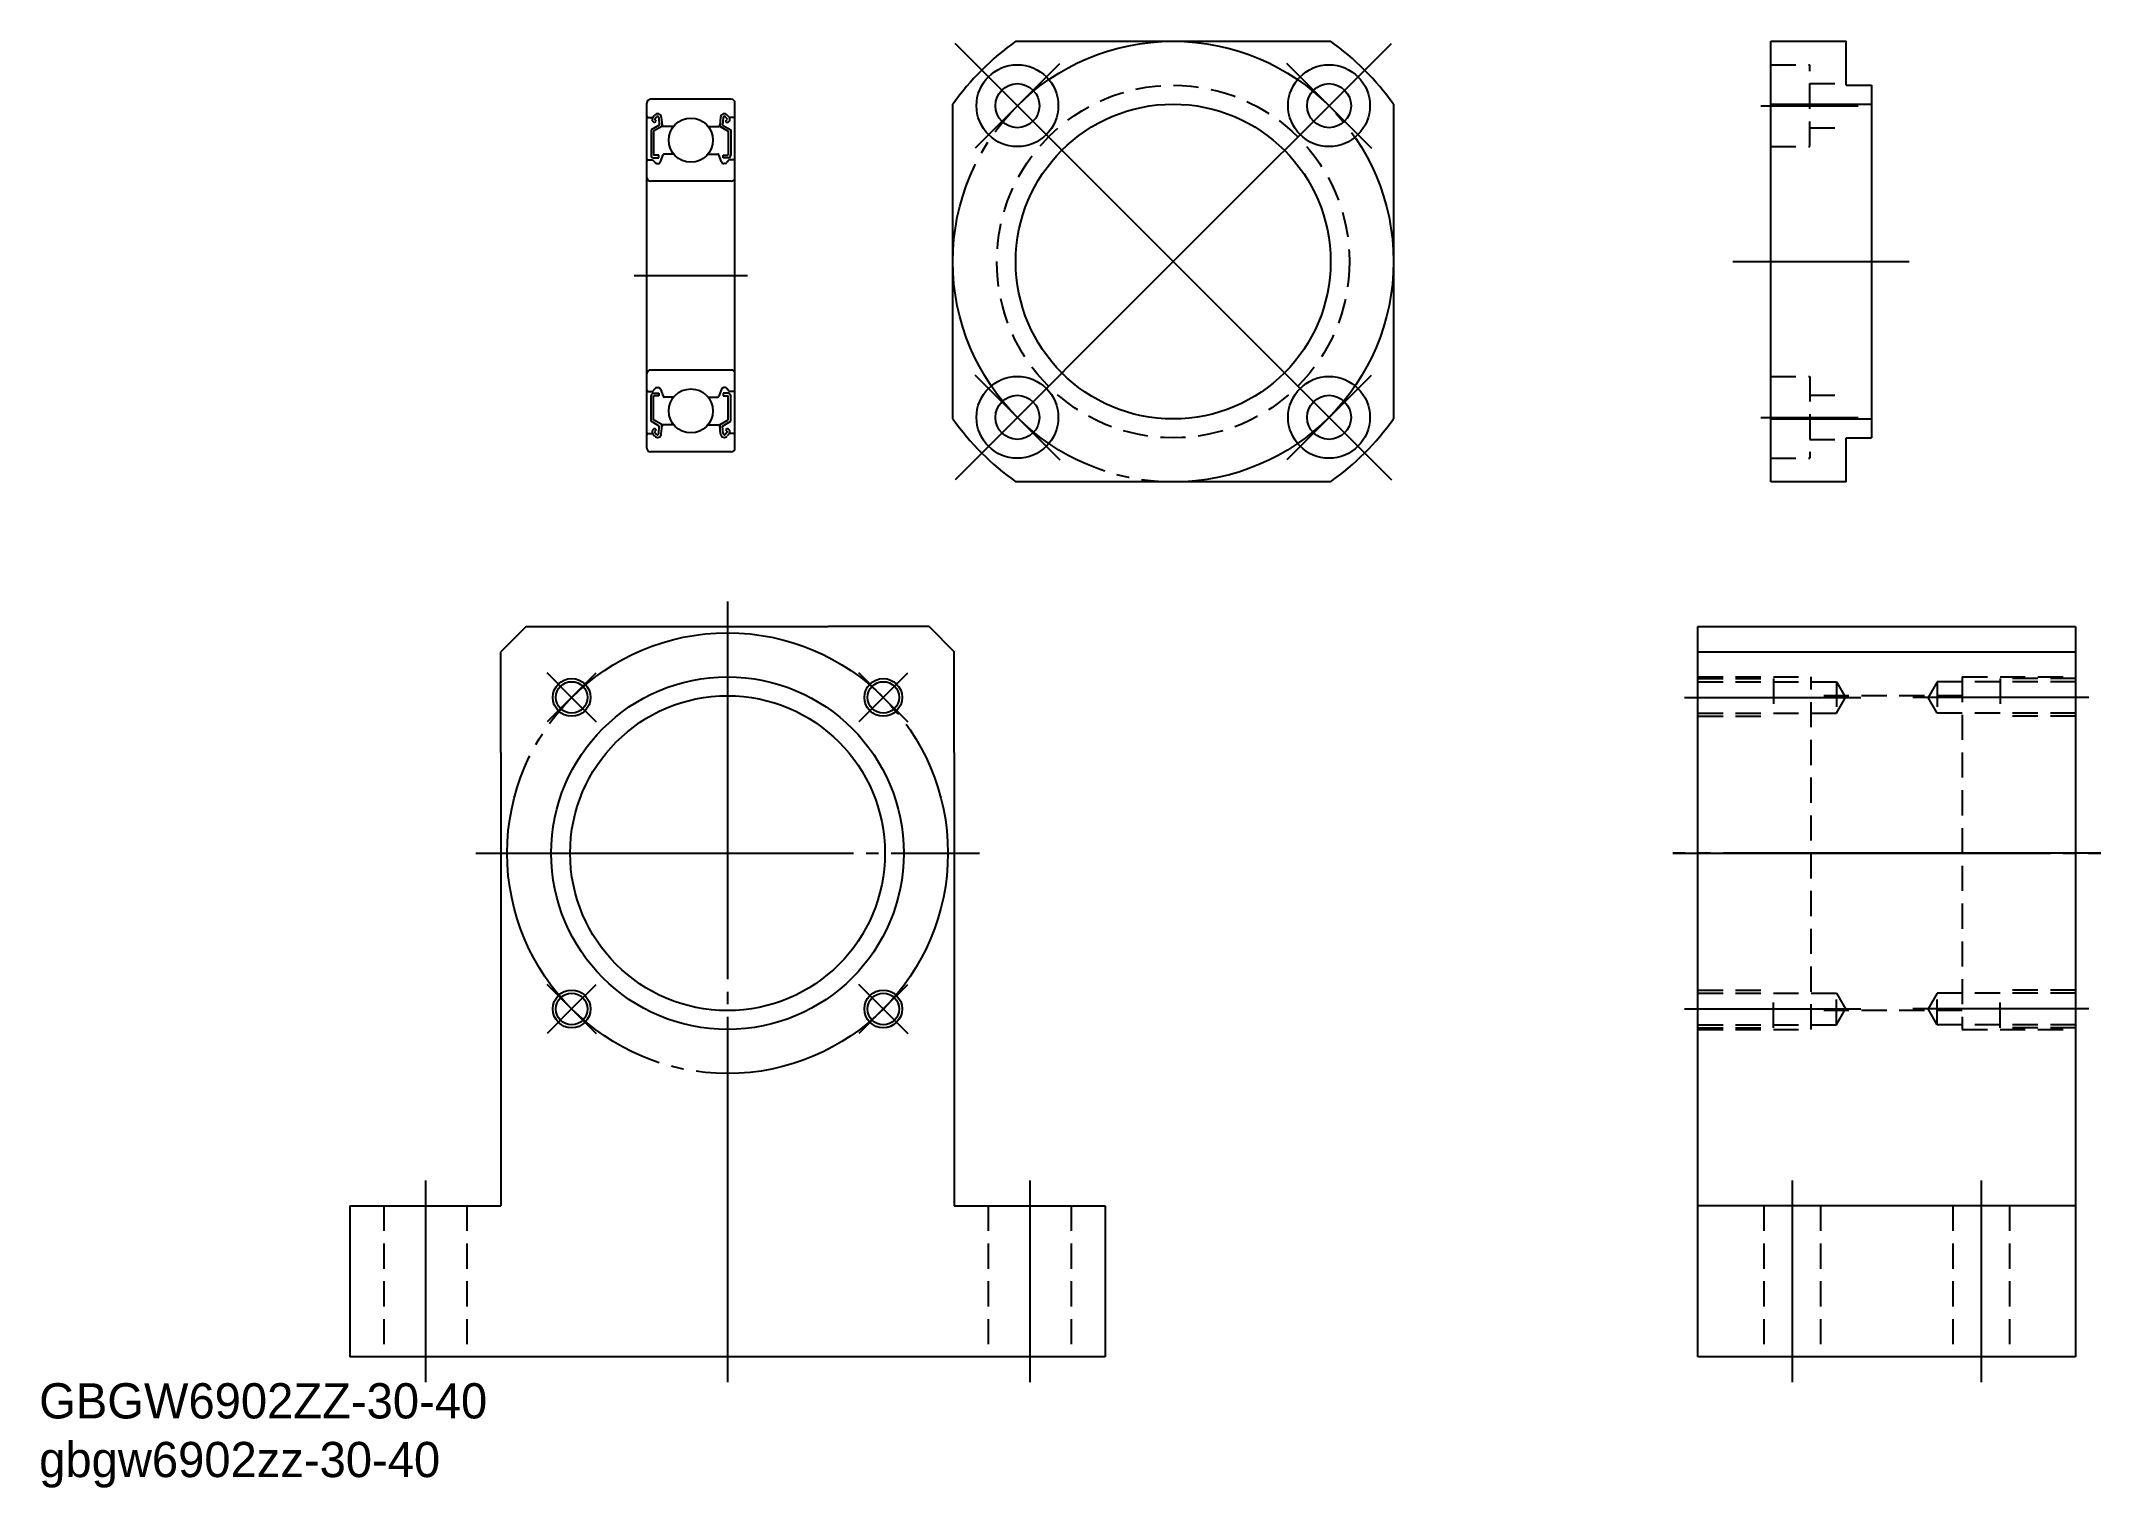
# Model space of a CAD drawing. Extents: x -119 to 44, y -25 to 90.
import ezdxf

# ---------------------------------------------------------------- set-up
doc = ezdxf.new("R2010")
doc.units = 0
doc.linetypes.add('CENTER', pattern=[33, 30, -1, 1, -1])
doc.linetypes.add('DASHED', pattern=[3, 2, -1])
doc.layers.get('0').update_dxf_attribs({"linetype": 'CONTINUOUS'})
doc.layers.add('CENTER', color=7, linetype='CONTINUOUS')

# ---------------------------------------------------------------- blocks, each defined once
blk = doc.blocks.new('*U2')
at = {"linetype": 'CONTINUOUS'}
for s, p in [('GBGW6902ZZ-30-40', (-119.46, -19.32)), ('gbgw6902zz-30-40', (-119.46, -23.98))]:
    blk.add_text(s, height=2.8, dxfattribs=at).set_placement(p)

msp = doc.modelspace()

# ---------------------------------------------------------------- linework, layer by layer
at = {"color": 7, "linetype": 'CONTINUOUS'}
for p, q in [((-41.89, 90.05), (-16.91, 90.05)), ((18.06, 90.05), (24.06, 90.05)), ((18.06, 55.05), (18.06, 90.05)), ((24.06, 86.55), (24.06, 90.05)), ((24.06, 86.55), (26.06, 86.55)), ((26.06, 86.55), (26.06, 58.55)), ((-46.9, 60.06), (-46.9, 85.04)), ((-11.9, 85.04), (-11.9, 60.06)), ((18.06, 85.05), (26.06, 85.05)), ((18.06, 60.05), (26.06, 60.05)), ((24.06, 58.55), (26.06, 58.55)), ((24.06, 55.05), (24.06, 58.55)), ((-16.91, 55.05), (-41.89, 55.05)), ((24.06, 55.05), (18.06, 55.05)), ((-80.79, 43.57), (-82.79, 41.57)), ((-80.79, 43.57), (-72.79, 43.57)), ((-72.79, 43.57), (-56.79, 43.57)), ((-48.79, 43.57), (-56.79, 43.57)), ((-48.79, 43.57), (-46.79, 41.57)), ((12.27, 43.57), (42.27, 43.57)), ((12.27, -14.43), (12.27, 43.57)), ((42.27, 43.57), (42.27, -14.43)), ((-82.79, 33.57), (-82.79, 41.57)), ((-46.79, 33.57), (-46.79, 41.57)), ((12.27, 41.57), (42.27, 41.57)), ((-82.79, 33.57), (-82.79, -2.43)), ((-46.79, 33.57), (-46.79, -2.43)), ((-94.79, -2.43), (-94.79, -14.43)), ((-94.79, -2.43), (-82.79, -2.43)), ((-46.79, -2.43), (-34.79, -2.43)), ((-34.79, -2.43), (-34.79, -14.43)), ((42.27, -2.43), (12.27, -2.43)), ((-34.79, -14.43), (-94.79, -14.43)), ((42.27, -14.43), (12.27, -14.43))]:
    msp.add_line(p, q, dxfattribs=at)
at = {"color": 3, "linetype": 'DASHED'}
for p, q in [((18.06, 88.18), (21.16, 88.18)), ((21.16, 81.68), (21.16, 88.18)), ((21.16, 86.68), (24.06, 86.68)), ((21.16, 83.18), (24.06, 83.18)), ((18.06, 81.68), (21.16, 81.68)), ((18.06, 63.43), (21.16, 63.43)), ((21.16, 63.43), (21.16, 56.93)), ((21.16, 61.93), (24.06, 61.93)), ((21.16, 58.43), (24.06, 58.43)), ((18.06, 56.93), (21.16, 56.93)), ((12.27, 39.57), (21.27, 39.57)), ((12.27, 39.44), (18.27, 39.44)), ((18.27, 39.44), (18.27, 36.44)), ((21.27, 11.57), (21.27, 39.57)), ((33.27, 39.57), (33.27, 11.57)), ((33.27, 39.57), (42.27, 39.57)), ((42.27, 39.44), (36.27, 39.44)), ((36.27, 39.44), (36.27, 36.44)), ((12.27, 39.19), (23.27, 39.19)), ((33.27, 38.07), (21.27, 38.07)), ((23.27, 39.19), (23.99, 37.94)), ((23.27, 39.19), (23.27, 36.69)), ((23.27, 36.69), (23.99, 37.94)), ((31.27, 39.19), (30.55, 37.94)), ((31.27, 36.69), (30.55, 37.94)), ((42.27, 39.19), (31.27, 39.19)), ((31.27, 39.19), (31.27, 36.69)), ((12.27, 36.69), (23.27, 36.69)), ((12.27, 36.44), (18.27, 36.44)), ((42.27, 36.69), (31.27, 36.69)), ((42.27, 36.44), (36.27, 36.44)), ((12.27, 14.7), (18.27, 14.7)), ((12.27, 14.45), (23.27, 14.45)), ((18.27, 11.7), (18.27, 14.7)), ((23.27, 14.45), (23.99, 13.2)), ((23.27, 11.95), (23.27, 14.45)), ((23.27, 11.95), (23.99, 13.2)), ((31.27, 14.45), (30.55, 13.2)), ((31.27, 11.95), (30.55, 13.2)), ((42.27, 14.45), (31.27, 14.45)), ((31.27, 11.95), (31.27, 14.45)), ((42.27, 14.7), (36.27, 14.7)), ((36.27, 11.7), (36.27, 14.7)), ((12.27, 11.95), (23.27, 11.95)), ((12.27, 11.7), (18.27, 11.7)), ((12.27, 11.57), (21.27, 11.57)), ((33.27, 13.07), (21.27, 13.07)), ((42.27, 11.95), (31.27, 11.95)), ((33.27, 11.57), (42.27, 11.57)), ((42.27, 11.7), (36.27, 11.7)), ((-92.09, -2.43), (-92.09, -14.43)), ((-85.49, -2.43), (-85.49, -14.43)), ((-44.09, -2.43), (-44.09, -14.43)), ((-37.49, -2.43), (-37.49, -14.43)), ((17.52, -2.43), (17.52, -14.43)), ((22.02, -2.43), (22.02, -14.43)), ((32.52, -2.43), (32.52, -14.43)), ((37.02, -2.43), (37.02, -14.43))]:
    msp.add_line(p, q, dxfattribs=at)
for p, q in [((-71.2, 57.74), (-71.2, 85.14)), ((-64.5, 85.44), (-70.9, 85.44)), ((-64.2, 57.74), (-64.2, 85.14)), ((-71.1, 83.99), (-70.74, 83.99)), ((-70.75, 83.98), (-70.58, 84.18)), ((-70.59, 83.57), (-70.73, 83.71)), ((-70.59, 83.85), (-70.42, 84.05)), ((-70.45, 83.71), (-70.59, 83.85)), ((-70.59, 83.57), (-70.45, 83.71)), ((-70.25, 83.99), (-70.21, 83.39)), ((-70.05, 84.02), (-69.99, 83.38)), ((-70.01, 83.64), (-70.01, 83.28)), ((-65.34, 84.02), (-65.4, 83.38)), ((-65.38, 83.64), (-65.38, 83.28)), ((-65.14, 83.99), (-65.18, 83.39)), ((-64.8, 83.85), (-64.97, 84.05)), ((-64.94, 83.71), (-64.8, 83.85)), ((-64.8, 83.57), (-64.94, 83.71)), ((-64.64, 83.98), (-64.81, 84.18)), ((-64.8, 83.57), (-64.66, 83.71)), ((-64.3, 83.99), (-64.66, 83.99)), ((-70.21, 83.39), (-70.86, 83.02)), ((-70.86, 83.02), (-70.86, 80.99)), ((-70.01, 83.28), (-70.66, 82.9)), ((-70.66, 82.9), (-70.66, 80.99)), ((-69.06, 83.29), (-69.89, 83.29)), ((-66.33, 83.29), (-65.5, 83.29)), ((-65.38, 83.28), (-64.73, 82.9)), ((-65.18, 83.39), (-64.53, 83.02)), ((-64.73, 82.9), (-64.73, 80.99)), ((-64.53, 83.02), (-64.53, 80.99)), ((-71.1, 80.64), (-70.75, 80.64)), ((-70.75, 80.64), (-70.55, 80.41)), ((-70.26, 80.99), (-70.66, 80.99)), ((-70.66, 80.79), (-70.26, 80.79)), ((-70.4, 80.34), (-70.3, 80.34)), ((-70.26, 80.79), (-70.26, 80.99)), ((-70.12, 80.47), (-69.91, 81.03)), ((-69.06, 81.09), (-69.82, 81.09)), ((-66.33, 81.09), (-65.57, 81.09)), ((-65.27, 80.47), (-65.48, 81.03)), ((-65.13, 80.99), (-64.73, 80.99)), ((-65.13, 80.79), (-65.13, 80.99)), ((-64.73, 80.79), (-65.13, 80.79)), ((-64.99, 80.34), (-65.09, 80.34)), ((-64.65, 80.64), (-64.84, 80.41)), ((-64.3, 80.64), (-64.65, 80.64)), ((-64.5, 78.94), (-70.9, 78.94)), ((-64.5, 63.94), (-70.9, 63.94)), ((-71.1, 62.24), (-70.75, 62.24)), ((-70.75, 62.24), (-70.55, 62.47)), ((-70.4, 62.54), (-70.3, 62.54)), ((-70.12, 62.41), (-69.91, 61.86)), ((-65.27, 62.41), (-65.48, 61.86)), ((-64.99, 62.54), (-65.09, 62.54)), ((-64.65, 62.24), (-64.84, 62.47)), ((-64.3, 62.24), (-64.65, 62.24)), ((-70.86, 59.87), (-70.86, 61.89)), ((-70.66, 62.09), (-70.26, 62.09)), ((-70.26, 61.89), (-70.66, 61.89)), ((-70.66, 59.98), (-70.66, 61.89)), ((-70.26, 62.09), (-70.26, 61.89)), ((-69.06, 61.79), (-69.82, 61.79)), ((-66.33, 61.79), (-65.57, 61.79)), ((-64.73, 62.09), (-65.13, 62.09)), ((-65.13, 62.09), (-65.13, 61.89)), ((-65.13, 61.89), (-64.73, 61.89)), ((-64.73, 59.98), (-64.73, 61.89)), ((-64.53, 59.87), (-64.53, 61.89)), ((-71.1, 58.89), (-70.74, 58.89)), ((-70.21, 59.49), (-70.86, 59.87)), ((-70.75, 58.91), (-70.58, 58.7)), ((-70.59, 59.32), (-70.73, 59.18)), ((-70.01, 59.61), (-70.66, 59.98)), ((-70.59, 59.32), (-70.45, 59.18)), ((-70.45, 59.18), (-70.59, 59.03)), ((-70.59, 59.03), (-70.42, 58.83)), ((-70.25, 58.89), (-70.21, 59.49)), ((-70.05, 58.87), (-69.99, 59.5)), ((-70.01, 59.25), (-70.01, 59.61)), ((-69.06, 59.59), (-69.89, 59.59)), ((-69.47, 59.59), (-69.47, 59.59)), ((-69.27, 59.59), (-69.27, 59.59)), ((-66.33, 59.59), (-65.5, 59.59)), ((-65.34, 58.87), (-65.4, 59.5)), ((-65.38, 59.61), (-64.73, 59.98)), ((-65.38, 59.25), (-65.38, 59.61)), ((-65.18, 59.49), (-64.53, 59.87)), ((-65.14, 58.89), (-65.18, 59.49)), ((-64.8, 59.03), (-64.97, 58.83)), ((-64.8, 59.32), (-64.94, 59.18)), ((-64.94, 59.18), (-64.8, 59.03)), ((-64.64, 58.91), (-64.81, 58.7)), ((-64.8, 59.32), (-64.66, 59.18)), ((-64.3, 58.89), (-64.66, 58.89)), ((-64.5, 57.44), (-70.9, 57.44))]:
    msp.add_line(p, q)
at = {"color": 7, "linetype": 'CONTINUOUS'}
for centre, radius in [((-41.77, 84.93), 3.25), ((-17.02, 84.93), 3.25), ((-41.77, 84.93), 1.75), ((-17.02, 84.93), 1.75), ((-29.4, 72.55), 12.5), ((-41.77, 60.18), 3.25), ((-17.02, 60.18), 3.25), ((-41.77, 60.18), 1.75), ((-17.02, 60.18), 1.75), ((-64.79, 25.57), 14), ((-77.17, 37.94), 1.5), ((-77.17, 37.94), 1.25), ((-77.17, 37.94), 1.25), ((-64.79, 25.57), 12.5), ((-52.42, 37.94), 1.25), ((-77.17, 13.2), 1.25), ((-52.42, 13.2), 1.25)]:
    msp.add_circle(centre, radius, dxfattribs=at)
at = {"color": 3, "linetype": 'DASHED'}
msp.add_circle((-29.4, 72.55), 14, dxfattribs=at)
for centre in [(-67.7, 82.19), (-67.7, 60.69)]:
    msp.add_circle(centre, 1.75)
at = {"color": 3, "linetype": 'CONTINUOUS'}
for centre in [(-77.17, 37.94), (-52.42, 37.94), (-77.17, 13.2), (-52.42, 13.2)]:
    msp.add_circle(centre, 1.5, dxfattribs=at)
at = {"color": 7, "linetype": 'CONTINUOUS'}
for start, end in [(125.516, 144.484), (35.516, 54.484), (215.516, 234.484), (305.516, 324.484)]:
    msp.add_arc((-29.4, 72.55), 21.5, start, end, dxfattribs=at)
for centre, radius, start, end in [((-70.9, 85.14), 0.3, 90, 180), ((-64.5, 85.14), 0.3, 0, 90), ((-71.1, 84.09), 0.1, 180, 270), ((-70.59, 83.85), 0.2, 140.1364, 224.998), ((-70.35, 83.99), 0.3, 4.9347, 140.1364), ((-70.35, 83.99), 0.1, 3.1017, 139.9503), ((-65.04, 83.99), 0.3, 39.8636, 175.0653), ((-65.04, 83.99), 0.1, 40.0497, 176.8983), ((-64.8, 83.85), 0.2, 315.002, 39.8636), ((-64.3, 84.09), 0.1, 270, 0), ((-69.89, 83.39), 0.1, 184.9347, 270), ((-65.5, 83.39), 0.1, 270, 355.0653), ((-71.1, 80.54), 0.1, 90, 180), ((-70.66, 80.99), 0.2, 180, 270), ((-70.4, 80.54), 0.2, 219.9772, 270), ((-70.3, 80.54), 0.2, 270, 339.9926), ((-69.82, 80.99), 0.1, 90, 159.9926), ((-65.57, 80.99), 0.1, 20.0074, 90), ((-65.09, 80.54), 0.2, 200.0074, 270), ((-64.99, 80.54), 0.2, 270, 320.0228), ((-64.73, 80.99), 0.2, 270, 0), ((-64.3, 80.54), 0.1, 0, 90), ((-70.9, 79.24), 0.3, 180, 270), ((-64.5, 79.24), 0.3, 270, 0), ((-70.9, 63.64), 0.3, 90, 180), ((-64.5, 63.64), 0.3, 0, 90), ((-71.1, 62.34), 0.1, 180, 270), ((-70.4, 62.34), 0.2, 90, 140.0228), ((-70.3, 62.34), 0.2, 20.0074, 90), ((-65.09, 62.34), 0.2, 90, 159.9926), ((-64.99, 62.34), 0.2, 39.9772, 90), ((-64.3, 62.34), 0.1, 270, 0), ((-70.66, 61.89), 0.2, 90, 180), ((-69.82, 61.89), 0.1, 200.0074, 270), ((-65.57, 61.89), 0.1, 270, 339.9926), ((-64.73, 61.89), 0.2, 0, 90), ((-71.1, 58.79), 0.1, 90, 180), ((-70.59, 59.03), 0.2, 135.002, 219.8636), ((-70.35, 58.9), 0.1, 220.0497, 356.8983), ((-69.89, 59.49), 0.1, 90, 175.0653), ((-65.5, 59.49), 0.1, 4.9347, 90), ((-65.04, 58.9), 0.1, 183.1017, 319.9503), ((-64.8, 59.03), 0.2, 320.1364, 44.998), ((-64.3, 58.79), 0.1, 0, 90), ((-70.9, 57.74), 0.3, 180, 270), ((-70.35, 58.89), 0.3, 219.8636, 355.0653), ((-65.04, 58.89), 0.3, 184.9347, 320.1364), ((-64.5, 57.74), 0.3, 270, 0)]:
    msp.add_arc(centre, radius, start, end)
at = {"layer": 'CENTER', "color": 1, "linetype": 'CENTER'}
for p, q in [((-29.4, 72.55), (-46.72, 89.88)), ((-29.4, 72.55), (-12.07, 89.88)), ((-41.77, 84.93), (-45.13, 88.28)), ((-41.77, 84.93), (-38.41, 88.28)), ((-17.02, 84.93), (-20.38, 88.28)), ((-17.02, 84.93), (-13.66, 88.28)), ((-41.77, 84.93), (-45.13, 81.57)), ((-41.77, 84.93), (-38.41, 81.57)), ((-17.02, 84.93), (-20.38, 81.57)), ((-17.02, 84.93), (-13.66, 81.57)), ((17.26, 84.93), (24.99, 84.93)), ((-29.4, 72.55), (-46.72, 55.23)), ((-29.4, 72.55), (-12.07, 55.23)), ((15.06, 72.55), (29.06, 72.55)), ((-72.2, 71.44), (-63.2, 71.44)), ((-41.77, 60.18), (-45.13, 63.54)), ((-41.77, 60.18), (-38.41, 63.54)), ((-17.02, 60.18), (-20.38, 63.54)), ((-17.02, 60.18), (-13.66, 63.54)), ((-41.77, 60.18), (-45.13, 56.82)), ((-41.77, 60.18), (-38.41, 56.82)), ((-17.02, 60.18), (-20.38, 56.82)), ((-17.02, 60.18), (-13.66, 56.82)), ((17.26, 60.18), (24.99, 60.18)), ((-64.79, 45.57), (-64.79, -16.43)), ((-77.17, 37.94), (-79.11, 39.89)), ((-77.17, 37.94), (-79.11, 39.89)), ((-77.17, 37.94), (-75.22, 39.89)), ((-77.17, 37.94), (-75.22, 39.89)), ((-52.42, 37.94), (-54.36, 39.89)), ((-52.42, 37.94), (-50.47, 39.89)), ((-77.17, 37.94), (-79.11, 36)), ((-77.17, 37.94), (-79.11, 36)), ((-77.17, 37.94), (-75.22, 36)), ((-77.17, 37.94), (-75.22, 36)), ((-52.42, 37.94), (-54.36, 36)), ((-52.42, 37.94), (-50.47, 36)), ((11.22, 37.94), (23.99, 37.94)), ((11.22, 37.94), (25.21, 37.94)), ((43.32, 37.94), (29.34, 37.94)), ((43.32, 37.94), (30.55, 37.94)), ((-84.79, 25.57), (-44.79, 25.57)), ((44.27, 25.57), (10.27, 25.57)), ((10.27, 25.57), (44.27, 25.57)), ((-77.17, 13.2), (-79.11, 15.14)), ((-77.17, 13.2), (-75.22, 15.14)), ((-52.42, 13.2), (-54.36, 15.14)), ((-52.42, 13.2), (-50.47, 15.14)), ((-77.17, 13.2), (-79.11, 11.25)), ((-77.17, 13.2), (-75.22, 11.25)), ((-52.42, 13.2), (-54.36, 11.25)), ((-52.42, 13.2), (-50.47, 11.25)), ((11.22, 13.2), (23.99, 13.2)), ((11.22, 13.2), (25.21, 13.2)), ((43.32, 13.2), (29.34, 13.2)), ((43.32, 13.2), (30.55, 13.2)), ((-88.79, -0.43), (-88.79, -16.43)), ((-40.79, -0.43), (-40.79, -16.43)), ((19.77, -0.43), (19.77, -16.43)), ((34.77, -0.43), (34.77, -16.43))]:
    msp.add_line(p, q, dxfattribs=at)
for centre in [(-29.4, 72.55), (-64.79, 25.57)]:
    msp.add_circle(centre, 17.5, dxfattribs=at)

# ---------------------------------------------------------------- block references
at = {"linetype": 'CONTINUOUS'}
msp.add_blockref('*U2', (0, 0), dxfattribs=at)

doc.saveas('drawing.dxf')
